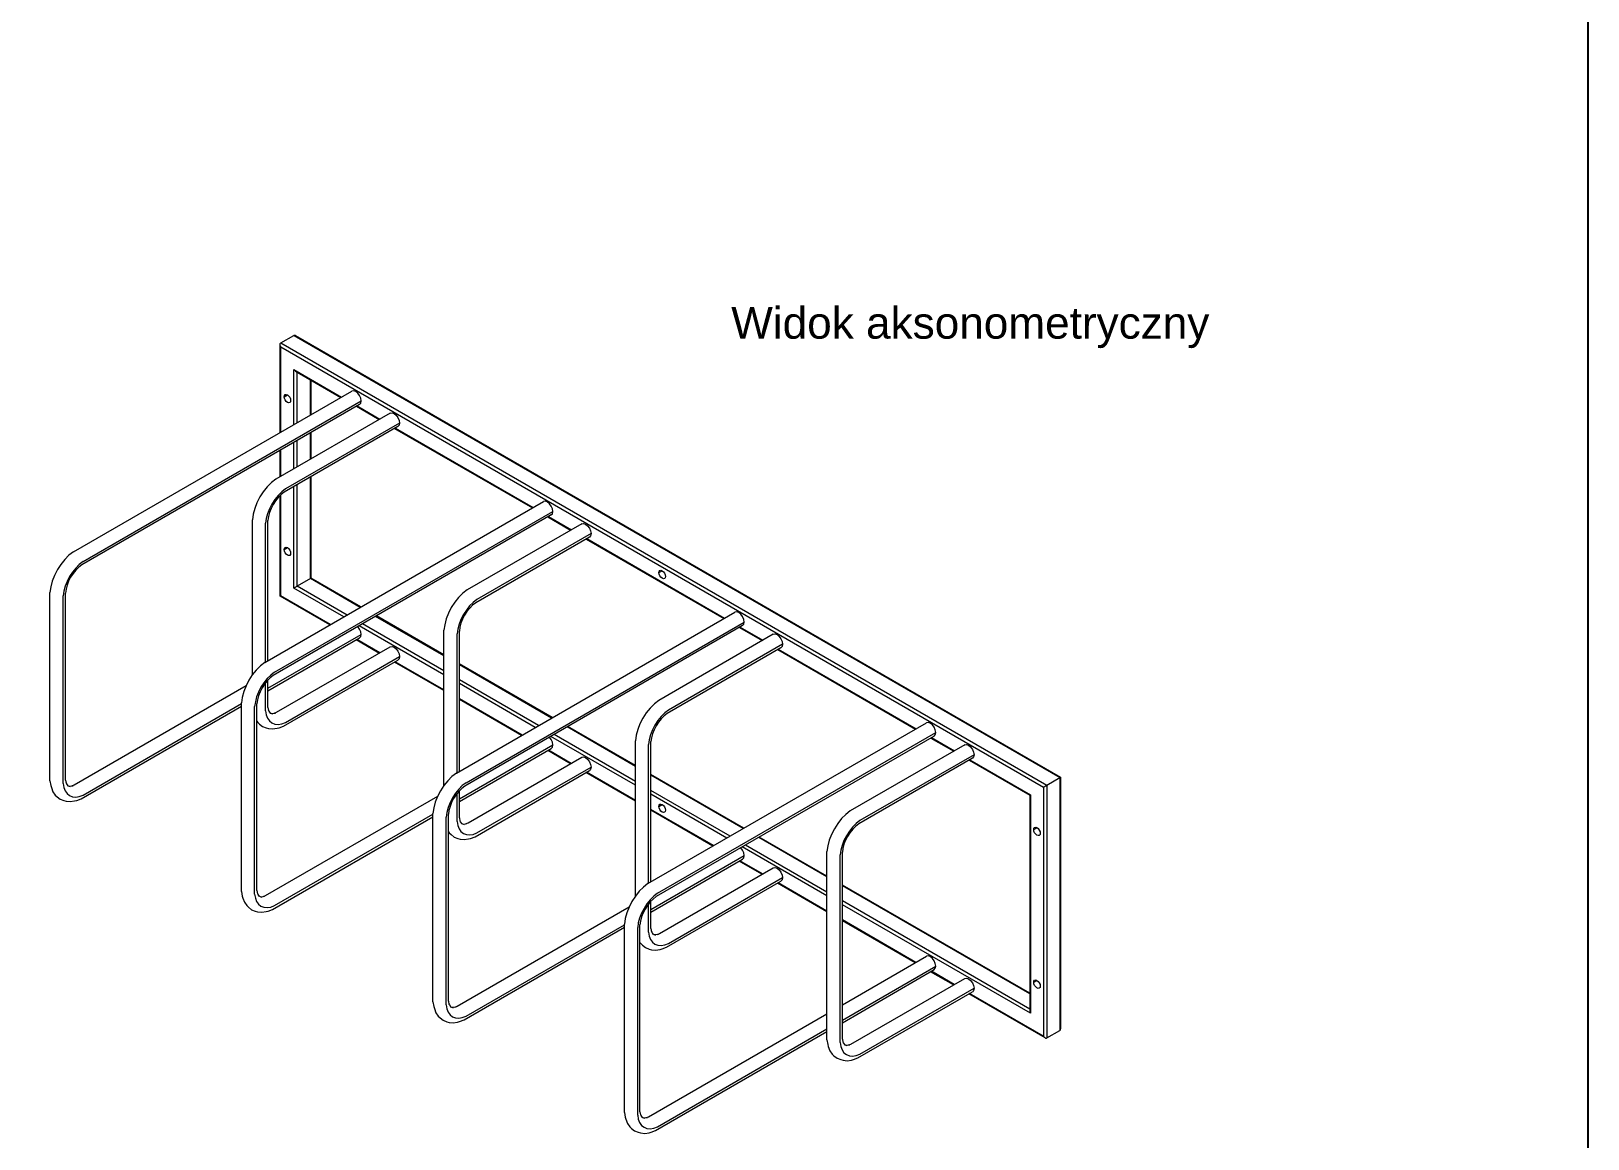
# Model space of a CAD drawing. Header units: millimetres. Extents: x 26189 to 29929, y 15634 to 21081.
# Drawn here: x 27465 to 29929, y 16524 to 18277 of the extents above; entities that cross this region are included whole.
import ezdxf

# ---------------------------------------------------------------- set-up
doc = ezdxf.new("R2010")
doc.units = ezdxf.units.MM
doc.header["$LTSCALE"] = 3
doc.layers.add('Elementy modelu - Kształty_Nr_pióra__1', color=7, linetype='Continuous', lineweight=13)
doc.styles.get("Standard").update_dxf_attribs({"font": 'arial.ttf'})

msp = doc.modelspace()

# ---------------------------------------------------------------- linework, layer by layer
msp.add_lwpolyline([(26188.6, 21081.4), (29929.5, 21081.4), (29929.5, 15633.9), (26188.6, 15633.9)], close=True)
at = {"layer": 'Elementy modelu - Kształty_Nr_pióra__1', "linetype": 'Continuous'}
for p, q in [((27860.6, 17783.3), (27881.4, 17795.3)), ((27881.4, 17795.3), (27882, 17795.5)), ((27881.4, 17795.3), (29093.8, 17095.3)), ((27882, 17795.5), (27882.6, 17795.5)), ((27882.6, 17795.5), (27883.3, 17795.4)), ((27883.3, 17795.4), (27884, 17795)), ((27884, 17795), (29094.9, 17095.9)), ((27859.5, 17780.9), (27859.6, 17781.7)), ((27859.6, 17780), (27859.5, 17780.9)), ((27859.5, 17641.6), (27859.5, 17780.9)), ((27859.6, 17781.7), (27859.8, 17782.4)), ((27859.8, 17779.1), (27859.6, 17780)), ((27859.8, 17782.4), (27860.2, 17782.9)), ((27860.2, 17778.2), (27859.8, 17779.1)), ((27860.2, 17782.9), (27860.6, 17783.3)), ((27860.6, 17777.3), (27860.2, 17778.2)), ((27860.6, 17783.3), (29073.1, 17083.3)), ((27860.6, 17777.3), (29067.9, 17080.3)), ((27860.6, 17642.2), (27860.6, 17777.3)), ((27881.4, 17741.3), (27956.8, 17697.7)), ((27881.4, 17654.2), (27881.4, 17741.3)), ((27882, 17740.4), (27881.4, 17741.3)), ((27882.6, 17739.7), (27882, 17740.4)), ((27883.3, 17739), (27882.6, 17739.7)), ((27884, 17738.5), (27883.3, 17739)), ((27884, 17738.5), (27955.7, 17697.1)), ((27886.6, 17657.2), (27886.6, 17737)), ((27907.4, 17669.2), (27907.4, 17725)), ((27908.5, 17669.8), (27908.5, 17724.4)), ((27532.2, 17452.6), (27973.1, 17707.2)), ((27865.8, 17698.2), (27871, 17701.2)), ((27865.8, 17698.2), (27866.2, 17700.2)), ((27866.2, 17695.6), (27865.8, 17698.2)), ((27866.2, 17700.2), (27867.3, 17701.5)), ((27867.3, 17693.1), (27866.2, 17695.6)), ((27867.3, 17701.5), (27869, 17701.9)), ((27869, 17690.8), (27867.3, 17693.1)), ((27869, 17701.9), (27871, 17701.2)), ((27871, 17701.2), (27873, 17699.6)), ((27873, 17699.6), (27874.7, 17697.3)), ((27874.7, 17697.3), (27875.8, 17694.7)), ((27875.8, 17694.7), (27876.2, 17692.2)), ((27876.2, 17692.2), (27875.8, 17690.1)), ((27975.9, 17707.7), (27973.1, 17707.2)), ((27979.3, 17706.6), (27975.9, 17707.7)), ((27982.6, 17703.9), (27979.3, 17706.6)), ((27985.4, 17700.1), (27982.6, 17703.9)), ((27987.3, 17695.8), (27985.4, 17700.1)), ((27987.9, 17691.6), (27987.3, 17695.8)), ((27985.4, 17686), (27545.6, 17432)), ((27547.6, 17437.3), (27987.9, 17691.6)), ((28033.8, 17672.2), (27852.7, 17567.6)), ((27871, 17689.2), (27869, 17690.8)), ((27873, 17688.5), (27871, 17689.2)), ((27874.7, 17688.8), (27873, 17688.5)), ((27875.8, 17690.1), (27874.7, 17688.8)), ((27980.2, 17683), (28016.3, 17662.1)), ((27981.3, 17683.6), (28017.4, 17662.7)), ((27985.4, 17686), (27987.3, 17688.1)), ((27987.3, 17688.1), (27987.9, 17691.6)), ((28033.8, 17672.2), (28036.6, 17672.7)), ((28036.6, 17672.7), (28039.9, 17671.6)), ((28039.9, 17671.6), (28043.2, 17668.9)), ((28043.2, 17668.9), (28046, 17665.1)), ((28046, 17651), (27866, 17547)), ((28048.5, 17656.6), (27868, 17552.3)), ((28040.8, 17648), (28258.8, 17522.1)), ((28041.9, 17648.6), (28259.9, 17522.7)), ((28046, 17665.1), (28047.9, 17660.8)), ((28047.9, 17653.1), (28046, 17651)), ((28047.9, 17660.8), (28048.5, 17656.6)), ((28048.5, 17656.6), (28047.9, 17653.1)), ((27881.4, 17584.2), (27881.4, 17625.9)), ((27886.6, 17587.2), (27886.6, 17628.9)), ((27907.4, 17599.2), (27907.4, 17640.9)), ((27908.5, 17599.8), (27908.5, 17641.6)), ((27859.5, 17571.6), (27859.5, 17613.3)), ((27860.6, 17572.2), (27860.6, 17613.9)), ((27907.4, 17410.3), (27907.4, 17570.9)), ((27908.5, 17410.9), (27908.5, 17571.6)), ((27832.9, 17547.9), (27827.4, 17539.5)), ((27839, 17555.5), (27832.9, 17547.9)), ((27845.7, 17562.2), (27839, 17555.5)), ((27852.7, 17567.6), (27845.7, 17562.2)), ((27862.1, 17547.7), (27856.4, 17542)), ((27866, 17547), (27861.1, 17543.2)), ((27868, 17552.3), (27862.1, 17547.7)), ((27881.4, 17395.3), (27881.4, 17555.9)), ((27886.6, 17398.3), (27886.6, 17558.9)), ((27819.3, 17521.4), (27816.9, 17512.3)), ((27822.9, 17530.5), (27819.3, 17521.4)), ((27827.4, 17539.5), (27822.9, 17530.5)), ((27835.4, 17277.6), (28276.2, 17532.2)), ((27842.7, 17520.8), (27839.7, 17513.1)), ((27846.6, 17528.4), (27842.7, 17520.8)), ((27845.2, 17521.1), (27842.7, 17514.8)), ((27848.4, 17527.4), (27845.2, 17521.1)), ((27851.2, 17535.6), (27846.6, 17528.4)), ((27852.2, 17533.2), (27848.4, 17527.4)), ((27856.4, 17542), (27851.2, 17535.6)), ((27856.5, 17538.6), (27852.2, 17533.2)), ((27861.1, 17543.2), (27856.5, 17538.6)), ((27859.5, 17382.7), (27859.5, 17541.7)), ((27860.6, 17383.3), (27860.6, 17542.7)), ((28279.1, 17532.7), (28276.2, 17532.2)), ((28282.4, 17531.6), (28279.1, 17532.7)), ((28285.7, 17528.9), (28282.4, 17531.6)), ((28288.5, 17525.1), (28285.7, 17528.9)), ((28290.4, 17520.8), (28288.5, 17525.1)), ((28291, 17516.6), (28290.4, 17520.8)), ((27816.9, 17512.3), (27815.7, 17503.5)), ((27815.7, 17258), (27815.7, 17503.5)), ((27837.6, 17505.3), (27836.6, 17497.9)), ((27836.6, 17278.3), (27836.6, 17497.9)), ((27839.7, 17513.1), (27837.6, 17505.3)), ((27841, 17508.4), (27840.1, 17502.3)), ((27840.1, 17280.4), (27840.1, 17502.3)), ((27842.7, 17514.8), (27841, 17508.4)), ((28288.5, 17511), (27848.7, 17257)), ((27850.7, 17262.3), (28291, 17516.6)), ((28336.9, 17497.2), (28155.8, 17392.6)), ((28283.3, 17508), (28319.4, 17487.1)), ((28284.4, 17508.6), (28320.5, 17487.7)), ((28288.5, 17511), (28290.4, 17513.1)), ((28290.4, 17513.1), (28291, 17516.6)), ((28336.9, 17497.2), (28339.7, 17497.7)), ((28339.7, 17497.7), (28343, 17496.6)), ((28343, 17496.6), (28346.3, 17493.9)), ((28349.1, 17476), (28169.1, 17372)), ((28351.7, 17481.6), (28171.1, 17377.3)), ((28343.9, 17473), (28561.9, 17347.1)), ((28345, 17473.6), (28563, 17347.7)), ((28346.3, 17493.9), (28349.1, 17490.1)), ((28349.1, 17490.1), (28351, 17485.8)), ((28351, 17478.1), (28349.1, 17476)), ((28351, 17485.8), (28351.7, 17481.6)), ((28351.7, 17481.6), (28351, 17478.1)), ((27525.3, 17447.2), (27518.6, 17440.5)), ((27532.2, 17452.6), (27525.3, 17447.2)), ((27865.8, 17456.4), (27871, 17459.4)), ((27865.8, 17456.4), (27866.2, 17458.4)), ((27866.2, 17453.9), (27865.8, 17456.4)), ((27866.2, 17458.4), (27867.3, 17459.7)), ((27867.3, 17451.3), (27866.2, 17453.9)), ((27867.3, 17459.7), (27869, 17460.1)), ((27869, 17449), (27867.3, 17451.3)), ((27869, 17460.1), (27871, 17459.4)), ((27871, 17447.4), (27869, 17449)), ((27871, 17459.4), (27873, 17457.8)), ((27873, 17446.7), (27871, 17447.4)), ((27873, 17457.8), (27874.7, 17455.5)), ((27874.7, 17447), (27873, 17446.7)), ((27874.7, 17455.5), (27875.8, 17452.9)), ((27875.8, 17448.3), (27874.7, 17447)), ((27875.8, 17452.9), (27876.2, 17450.4)), ((27876.2, 17450.4), (27875.8, 17448.3)), ((27507, 17424.5), (27502.4, 17415.5)), ((27512.4, 17432.9), (27507, 17424.5)), ((27518.6, 17440.5), (27512.4, 17432.9)), ((27536, 17427), (27530.7, 17420.6)), ((27536, 17423.6), (27531.7, 17418.2)), ((27541.6, 17432.7), (27536, 17427)), ((27540.7, 17428.2), (27536, 17423.6)), ((27545.6, 17432), (27540.7, 17428.2)), ((27547.6, 17437.3), (27541.6, 17432.7)), ((28459, 17419.8), (28464.2, 17422.8)), ((28459, 17419.8), (28459.4, 17421.8)), ((28459.4, 17421.8), (28460.6, 17423.1)), ((28460.6, 17423.1), (28462.2, 17423.5)), ((28462.2, 17423.5), (28464.2, 17422.8)), ((28464.2, 17422.8), (28466.2, 17421.2)), ((28466.2, 17421.2), (28467.9, 17418.9)), ((27496.5, 17397.3), (27495.2, 17388.5)), ((27498.9, 17406.4), (27496.5, 17397.3)), ((27502.4, 17415.5), (27498.9, 17406.4)), ((27519.2, 17398.1), (27517.2, 17390.3)), ((27522.3, 17405.8), (27519.2, 17398.1)), ((27522.3, 17399.8), (27520.6, 17393.4)), ((27526.1, 17413.4), (27522.3, 17405.8)), ((27524.8, 17406.1), (27522.3, 17399.8)), ((27527.9, 17412.4), (27524.8, 17406.1)), ((27530.7, 17420.6), (27526.1, 17413.4)), ((27531.7, 17418.2), (27527.9, 17412.4)), ((27884, 17396.8), (27883.3, 17396.4)), ((27884.7, 17397.2), (27884, 17396.8)), ((27885.4, 17397.6), (27884.7, 17397.2)), ((27886, 17398), (27885.4, 17397.6)), ((27886.6, 17398.3), (27886, 17398)), ((27907.4, 17410.3), (27886.6, 17398.3)), ((27965.5, 17352.7), (27886.6, 17398.3)), ((27907.8, 17410.5), (27907.4, 17410.3)), ((27986.2, 17364.7), (27907.4, 17410.3)), ((27908.2, 17410.7), (27907.8, 17410.5)), ((27908.4, 17410.9), (27908.2, 17410.7)), ((27908.5, 17410.9), (27908.4, 17410.9)), ((27987.3, 17365.4), (27908.5, 17410.9)), ((28459.4, 17417.3), (28459, 17419.8)), ((28460.6, 17414.7), (28459.4, 17417.3)), ((28462.2, 17412.4), (28460.6, 17414.7)), ((28464.2, 17410.8), (28462.2, 17412.4)), ((28466.2, 17410.1), (28464.2, 17410.8)), ((28467.9, 17410.4), (28466.2, 17410.1)), ((28467.9, 17418.9), (28469, 17416.3)), ((28469, 17411.7), (28467.9, 17410.4)), ((28469, 17416.3), (28469.4, 17413.8)), ((28469.4, 17413.8), (28469, 17411.7)), ((27495.2, 17090.3), (27495.2, 17388.5)), ((27517.2, 17390.3), (27516.1, 17382.9)), ((27516.1, 17085.9), (27516.1, 17382.9)), ((27520.6, 17393.4), (27519.7, 17387.3)), ((27519.7, 17091.5), (27519.7, 17387.3)), ((27938.4, 17337.1), (27859.5, 17382.7)), ((27859.6, 17382.7), (27859.5, 17382.7)), ((27859.8, 17382.8), (27859.6, 17382.7)), ((27860.2, 17383), (27859.8, 17382.8)), ((27860.6, 17383.3), (27860.2, 17383)), ((27939.5, 17337.7), (27860.6, 17383.3)), ((27882, 17395.6), (27881.4, 17395.3)), ((27960.3, 17349.7), (27881.4, 17395.3)), ((27882.6, 17396), (27882, 17395.6)), ((27883.3, 17396.4), (27882.6, 17396)), ((28136, 17372.9), (28130.5, 17364.5)), ((28142.1, 17380.5), (28136, 17372.9)), ((28148.8, 17387.2), (28142.1, 17380.5)), ((28155.8, 17392.6), (28148.8, 17387.2)), ((28165.2, 17372.7), (28159.5, 17367)), ((28169.1, 17372), (28164.2, 17368.2)), ((28171.1, 17377.3), (28165.2, 17372.7)), ((28118.8, 17288.2), (28010.7, 17350.6)), ((28118.8, 17289.5), (28011.8, 17351.2)), ((28126, 17355.5), (28122.4, 17346.4)), ((28130.5, 17364.5), (28126, 17355.5)), ((28138.5, 17102.6), (28579.4, 17357.2)), ((28149.7, 17353.4), (28145.8, 17345.8)), ((28151.5, 17352.4), (28148.3, 17346.1)), ((28154.3, 17360.6), (28149.7, 17353.4)), ((28155.3, 17358.2), (28151.5, 17352.4)), ((28159.5, 17367), (28154.3, 17360.6)), ((28159.6, 17363.6), (28155.3, 17358.2)), ((28164.2, 17368.2), (28159.6, 17363.6)), ((28582.2, 17357.7), (28579.4, 17357.2)), ((28585.5, 17356.6), (28582.2, 17357.7)), ((28588.8, 17353.9), (28585.5, 17356.6)), ((28591.6, 17350.1), (28588.8, 17353.9)), ((28593.5, 17345.8), (28591.6, 17350.1)), ((27982.6, 17334.3), (27982.5, 17334.3)), ((27985.4, 17330.5), (27982.6, 17334.3)), ((28118.8, 17258.2), (27984.8, 17335.6)), ((27987.3, 17326.2), (27985.4, 17330.5)), ((27987.9, 17322), (27987.3, 17326.2)), ((28118.8, 17264.2), (27990, 17338.6)), ((28120, 17337.3), (28118.8, 17328.5)), ((28118.8, 17083), (28118.8, 17328.5)), ((28122.4, 17346.4), (28120, 17337.3)), ((28140.7, 17330.3), (28139.7, 17322.9)), ((28139.7, 17103.3), (28139.7, 17322.9)), ((28142.8, 17338.1), (28140.7, 17330.3)), ((28145.8, 17345.8), (28142.8, 17338.1)), ((28144.1, 17333.4), (28143.3, 17327.3)), ((28143.3, 17105.4), (28143.3, 17327.3)), ((28145.8, 17339.8), (28144.1, 17333.4)), ((28148.3, 17346.1), (28145.8, 17339.8)), ((28591.6, 17336), (28151.8, 17082)), ((28153.8, 17087.3), (28594.1, 17341.6)), ((28586.4, 17333), (28622.6, 17312.1)), ((28587.5, 17333.6), (28623.6, 17312.7)), ((28591.6, 17336), (28593.5, 17338.1)), ((28594.1, 17341.6), (28593.5, 17345.8)), ((28593.5, 17338.1), (28594.1, 17341.6)), ((28640, 17322.2), (28642.8, 17322.7)), ((28642.8, 17322.7), (28646.1, 17321.6)), ((27840.1, 17236.7), (27987.9, 17322)), ((27840.1, 17232.5), (27985.4, 17316.4)), ((27853.7, 17198.7), (28033.8, 17302.6)), ((28016, 17292.3), (27979.9, 17313.2)), ((28017.1, 17292.9), (27980.9, 17313.8)), ((27985.4, 17316.4), (27987.3, 17318.5)), ((27987.3, 17318.5), (27987.9, 17322)), ((28033.8, 17302.6), (28036.6, 17303.1)), ((28036.6, 17303.1), (28039.9, 17302)), ((28039.9, 17302), (28043.2, 17299.3)), ((28043.2, 17299.3), (28046, 17295.5)), ((28640, 17322.2), (28458.9, 17217.6)), ((28652.2, 17301), (28472.2, 17197)), ((28654.8, 17306.6), (28474.2, 17202.3)), ((28646.1, 17321.6), (28649.4, 17318.9)), ((28647.1, 17298), (28865, 17172.1)), ((28648.1, 17298.6), (28866.1, 17172.7)), ((28649.4, 17318.9), (28652.2, 17315.1)), ((28652.2, 17315.1), (28654.1, 17310.8)), ((28654.1, 17303.1), (28652.2, 17301)), ((28654.1, 17310.8), (28654.8, 17306.6)), ((28654.8, 17306.6), (28654.1, 17303.1)), ((27835.4, 17277.6), (27828.4, 17272.2)), ((27864.9, 17176.8), (28046, 17281.4)), ((27868, 17182.7), (28048.5, 17287)), ((28118.8, 17233), (28040.5, 17278.2)), ((28118.8, 17234.2), (28041.6, 17278.8)), ((28046, 17295.5), (28047.9, 17291.2)), ((28047.9, 17283.5), (28046, 17281.4)), ((28047.9, 17291.2), (28048.5, 17287)), ((28048.5, 17287), (28047.9, 17283.5)), ((28290.4, 17190.4), (28143.3, 17275.3)), ((28289.3, 17189.7), (28143.3, 17274.1)), ((27810.1, 17249.5), (27805.5, 17240.5)), ((27815.5, 17257.9), (27810.1, 17249.5)), ((27821.7, 17265.5), (27815.5, 17257.9)), ((27828.4, 17272.2), (27821.7, 17265.5)), ((27839.1, 17252), (27833.9, 17245.6)), ((27844.7, 17257.7), (27839.1, 17252)), ((27843.8, 17253.2), (27839.1, 17248.6)), ((27840.1, 17206.5), (27840.1, 17249.6)), ((27848.7, 17257), (27843.8, 17253.2)), ((27850.7, 17262.3), (27844.7, 17257.7)), ((28268.6, 17177.7), (28143.3, 17250.1)), ((27533.3, 17083.7), (27805.7, 17240.9)), ((27802, 17231.4), (27799.6, 17222.3)), ((27805.5, 17240.5), (27802, 17231.4)), ((27825.4, 17230.8), (27822.3, 17223.1)), ((27825.4, 17224.8), (27823.7, 17218.4)), ((27829.2, 17238.4), (27825.4, 17230.8)), ((27827.9, 17231.1), (27825.4, 17224.8)), ((27831, 17237.4), (27827.9, 17231.1)), ((27833.9, 17245.6), (27829.2, 17238.4)), ((27834.8, 17243.2), (27831, 17237.4)), ((27839.1, 17248.6), (27834.8, 17243.2)), ((27836.6, 17200.9), (27836.6, 17245.4)), ((28263.4, 17174.7), (28143.3, 17244.1)), ((27544.5, 17061.8), (27798.3, 17208.4)), ((27547.6, 17067.7), (27798.3, 17212.5)), ((27799.6, 17222.3), (27798.3, 17213.5)), ((27798.3, 16915.3), (27798.3, 17213.5)), ((27820.3, 17215.3), (27819.2, 17207.9)), ((27819.2, 16910.9), (27819.2, 17207.9)), ((27822.3, 17223.1), (27820.3, 17215.3)), ((27823.7, 17218.4), (27822.8, 17212.3)), ((27822.8, 16916.5), (27822.8, 17212.3)), ((27836.6, 17200.9), (27837.6, 17194.6)), ((27840.1, 17206.5), (27841, 17201.4)), ((27840.8, 17202.5), (27841.6, 17200.5)), ((27841.6, 17200.5), (27843.9, 17197.2)), ((28242.6, 17162.7), (28143.3, 17220.1)), ((28241.5, 17162.1), (28143.3, 17218.9)), ((28445.2, 17205.5), (28439.1, 17197.9)), ((28451.9, 17212.2), (28445.2, 17205.5)), ((28458.9, 17217.6), (28451.9, 17212.2)), ((28474.2, 17202.3), (28468.3, 17197.7)), ((27822.8, 17184.6), (27824.1, 17182.8)), ((27824.1, 17182.8), (27826.9, 17180.1)), ((27826.9, 17180.1), (27831.7, 17176.3)), ((27831.7, 17176.3), (27837.5, 17174)), ((27837.6, 17194.6), (27839.7, 17189.3)), ((27839.7, 17189.3), (27842.7, 17185)), ((27842.7, 17185), (27846.6, 17181.9)), ((27843.2, 17198.2), (27844, 17197.5)), ((27844, 17197.5), (27847.5, 17196.2)), ((27845.1, 17197.2), (27847.8, 17196.9)), ((27846.6, 17181.9), (27851.2, 17180.1)), ((27847.8, 17196.9), (27852.2, 17197.6)), ((27850, 17197.2), (27853.7, 17198.7)), ((27851.2, 17180.1), (27856.4, 17179.6)), ((27856.4, 17179.6), (27862.1, 17180.5)), ((27857.9, 17174.2), (27864.9, 17176.8)), ((27862.1, 17180.5), (27868, 17182.7)), ((28421.9, 17113.2), (28313.8, 17175.6)), ((28421.9, 17114.5), (28314.9, 17176.2)), ((28429.1, 17180.5), (28425.5, 17171.4)), ((28433.6, 17189.5), (28429.1, 17180.5)), ((28439.1, 17197.9), (28433.6, 17189.5)), ((28441.6, 16927.6), (28882.5, 17182.2)), ((28452.8, 17178.4), (28448.9, 17170.8)), ((28454.6, 17177.4), (28451.4, 17171.1)), ((28457.4, 17185.6), (28452.8, 17178.4)), ((28458.4, 17183.2), (28454.6, 17177.4)), ((28462.6, 17192), (28457.4, 17185.6)), ((28462.7, 17188.6), (28458.4, 17183.2)), ((28468.3, 17197.7), (28462.6, 17192)), ((28467.3, 17193.2), (28462.7, 17188.6)), ((28472.2, 17197), (28467.3, 17193.2)), ((28885.3, 17182.7), (28882.5, 17182.2)), ((28888.6, 17181.6), (28885.3, 17182.7)), ((28891.9, 17178.9), (28888.6, 17181.6)), ((28894.7, 17175.1), (28891.9, 17178.9)), ((28896.6, 17170.8), (28894.7, 17175.1)), ((27837.5, 17174), (27841.2, 17172.9)), ((27841.2, 17172.9), (27847.7, 17172.3)), ((27847.7, 17172.3), (27854.6, 17173.4)), ((27854.6, 17173.4), (27857.9, 17174.2)), ((28288.5, 17155.5), (28285.7, 17159.3)), ((28285.7, 17159.3), (28285.7, 17159.3)), ((28421.9, 17083.2), (28287.9, 17160.6)), ((28290.4, 17151.2), (28288.5, 17155.5)), ((28291, 17147), (28290.4, 17151.2)), ((28421.9, 17089.2), (28293.1, 17163.6)), ((28423.1, 17162.3), (28421.9, 17153.5)), ((28421.9, 16908), (28421.9, 17153.5)), ((28425.5, 17171.4), (28423.1, 17162.3)), ((28443.8, 17155.3), (28442.8, 17147.9)), ((28445.9, 17163.1), (28443.8, 17155.3)), ((28448.9, 17170.8), (28445.9, 17163.1)), ((28447.2, 17158.4), (28446.4, 17152.3)), ((28446.4, 16930.4), (28446.4, 17152.3)), ((28448.9, 17164.8), (28447.2, 17158.4)), ((28451.4, 17171.1), (28448.9, 17164.8)), ((28894.7, 17161), (28454.9, 16907)), ((28456.9, 16912.3), (28897.2, 17166.6)), ((28889.5, 17158), (28925.7, 17137.1)), ((28890.6, 17158.6), (28926.7, 17137.7)), ((28894.7, 17161), (28896.6, 17163.1)), ((28897.2, 17166.6), (28896.6, 17170.8)), ((28896.6, 17163.1), (28897.2, 17166.6)), ((28143.3, 17061.7), (28291, 17147)), ((28143.3, 17057.5), (28288.5, 17141.4)), ((28156.9, 17023.7), (28336.9, 17127.6)), ((28319.1, 17117.3), (28283, 17138.2)), ((28320.2, 17117.9), (28284.1, 17138.8)), ((28288.5, 17141.4), (28290.4, 17143.5)), ((28290.4, 17143.5), (28291, 17147)), ((28336.9, 17127.6), (28339.7, 17128.1)), ((28339.7, 17128.1), (28343, 17127)), ((28343, 17127), (28346.3, 17124.3)), ((28442.8, 16928.3), (28442.8, 17147.9)), ((28943.1, 17147.2), (28762, 17042.6)), ((28955.3, 17126), (28775.3, 17022)), ((28957.9, 17131.6), (28777.3, 17027.3)), ((28943.1, 17147.2), (28945.9, 17147.7)), ((28945.9, 17147.7), (28949.2, 17146.6)), ((28949.2, 17146.6), (28952.5, 17143.9)), ((28952.5, 17143.9), (28955.3, 17140.1)), ((28955.3, 17140.1), (28957.2, 17135.8)), ((28957.2, 17128.1), (28955.3, 17126)), ((28957.2, 17135.8), (28957.9, 17131.6)), ((28957.9, 17131.6), (28957.2, 17128.1)), ((28138.5, 17102.6), (28131.5, 17097.2)), ((28168, 17001.8), (28349.1, 17106.4)), ((28171.1, 17007.7), (28351.7, 17112)), ((28421.9, 17058), (28343.6, 17103.2)), ((28421.9, 17059.2), (28344.7, 17103.8)), ((28346.3, 17124.3), (28349.1, 17120.5)), ((28349.1, 17120.5), (28351, 17116.2)), ((28351, 17108.5), (28349.1, 17106.4)), ((28351, 17116.2), (28351.7, 17112)), ((28351.7, 17112), (28351, 17108.5)), ((28950.2, 17123), (29046, 17067.7)), ((28951.2, 17123.6), (29047.1, 17068.3)), ((27495.2, 17090.3), (27496.5, 17082.9)), ((27496.5, 17082.9), (27497.4, 17079.7)), ((27497.4, 17079.7), (27500, 17073.1)), ((27516.1, 17085.9), (27517.2, 17079.6)), ((27517.2, 17079.6), (27519.2, 17074.3)), ((27519.7, 17091.5), (27520.6, 17086.4)), ((27520.4, 17087.5), (27521.2, 17085.5)), ((27521.2, 17085.5), (27523.5, 17082.2)), ((27522.8, 17083.2), (27523.6, 17082.5)), ((27523.6, 17082.5), (27527.1, 17081.2)), ((27524.6, 17082.2), (27527.4, 17081.9)), ((27527.4, 17081.9), (27531.7, 17082.6)), ((27529.6, 17082.2), (27533.3, 17083.7)), ((28118.7, 17082.9), (28113.2, 17074.5)), ((28124.8, 17090.5), (28118.7, 17082.9)), ((28131.5, 17097.2), (28124.8, 17090.5)), ((28142.2, 17077), (28137, 17070.6)), ((28147.8, 17082.7), (28142.2, 17077)), ((28146.9, 17078.2), (28142.2, 17073.6)), ((28151.8, 17082), (28146.9, 17078.2)), ((28153.8, 17087.3), (28147.8, 17082.7)), ((28593.5, 17015.4), (28446.4, 17100.3)), ((28592.5, 17014.7), (28446.4, 17099.1)), ((29067.9, 17080.3), (29068.4, 17080.6)), ((29067.9, 17080.3), (29067.9, 16686.3)), ((29068.4, 17080.6), (29069, 17081)), ((29069, 17081), (29069.7, 17081.4)), ((29069.7, 17081.4), (29070.5, 17081.8)), ((29070.5, 17081.8), (29071.2, 17082.2)), ((29071.2, 17082.2), (29071.9, 17082.6)), ((29071.9, 17082.6), (29072.5, 17083)), ((29072.5, 17083), (29073.1, 17083.3)), ((29073.1, 17083.3), (29093.8, 17095.3)), ((29073.1, 17083.3), (29073.1, 16683.3)), ((29093.8, 17095.3), (29094.3, 17095.5)), ((29093.8, 17095.3), (29093.8, 16695.3)), ((29094.3, 17095.5), (29094.6, 17095.7)), ((29094.6, 17095.7), (29094.8, 17095.9)), ((29094.8, 17095.9), (29094.9, 17095.9)), ((29094.9, 17095.9), (29094.9, 16697.7)), ((27500, 17073.1), (27503.7, 17067.8)), ((27503.7, 17067.8), (27506.5, 17065.1)), ((27506.5, 17065.1), (27511.3, 17061.3)), ((27511.3, 17061.3), (27517.1, 17059)), ((27517.1, 17059), (27520.8, 17057.9)), ((27519.2, 17074.3), (27522.3, 17070)), ((27520.8, 17057.9), (27527.2, 17057.3)), ((27522.3, 17070), (27526.1, 17066.9)), ((27526.1, 17066.9), (27530.7, 17065.1)), ((27527.2, 17057.3), (27534.2, 17058.4)), ((27530.7, 17065.1), (27536, 17064.6)), ((27534.2, 17058.4), (27537.5, 17059.2)), ((27536, 17064.6), (27541.6, 17065.5)), ((27537.5, 17059.2), (27544.5, 17061.8)), ((27541.6, 17065.5), (27547.6, 17067.7)), ((27836.4, 16908.7), (28108.9, 17065.9)), ((28105.1, 17056.4), (28102.7, 17047.3)), ((28108.6, 17065.5), (28105.1, 17056.4)), ((28113.2, 17074.5), (28108.6, 17065.5)), ((28128.5, 17055.8), (28125.5, 17048.1)), ((28132.3, 17063.4), (28128.5, 17055.8)), ((28131, 17056.1), (28128.5, 17049.8)), ((28134.2, 17062.4), (28131, 17056.1)), ((28137, 17070.6), (28132.3, 17063.4)), ((28138, 17068.2), (28134.2, 17062.4)), ((28142.2, 17073.6), (28138, 17068.2)), ((28139.7, 17025.9), (28139.7, 17070.4)), ((28143.3, 17031.5), (28143.3, 17074.6)), ((28571.7, 17002.7), (28446.4, 17075.1)), ((28566.5, 16999.7), (28446.4, 17069.1)), ((28459, 17049.8), (28464.2, 17052.8)), ((28459, 17049.8), (28459.4, 17051.8)), ((28459.4, 17051.8), (28460.6, 17053.1)), ((28460.6, 17053.1), (28462.2, 17053.5)), ((28462.2, 17053.5), (28464.2, 17052.8)), ((28464.2, 17052.8), (28466.2, 17051.2)), ((29046, 17067.7), (29046, 16725.9)), ((29046, 17067.7), (29046.1, 17067.7)), ((29046.1, 17067.7), (29046.3, 17067.8)), ((29046.3, 17067.8), (29046.6, 17068)), ((29046.6, 17068), (29047.1, 17068.3)), ((29047.1, 17068.3), (29047.1, 16722.3)), ((27847.6, 16886.8), (28101.4, 17033.4)), ((27850.7, 16892.7), (28101.4, 17037.5)), ((28102.7, 17047.3), (28101.4, 17038.5)), ((28101.4, 16740.3), (28101.4, 17038.5)), ((28123.4, 17040.3), (28122.3, 17032.9)), ((28122.3, 16735.9), (28122.3, 17032.9)), ((28125.5, 17048.1), (28123.4, 17040.3)), ((28126.8, 17043.4), (28125.9, 17037.3)), ((28125.9, 16741.5), (28125.9, 17037.3)), ((28128.5, 17049.8), (28126.8, 17043.4)), ((28143.3, 17031.5), (28144.1, 17026.4)), ((28143.9, 17027.5), (28144.7, 17025.5)), ((28545.7, 16987.7), (28446.4, 17045.1)), ((28544.6, 16987.1), (28446.4, 17043.9)), ((28459.4, 17047.3), (28459, 17049.8)), ((28460.6, 17044.7), (28459.4, 17047.3)), ((28462.2, 17042.4), (28460.6, 17044.7)), ((28464.2, 17040.8), (28462.2, 17042.4)), ((28466.2, 17040.1), (28464.2, 17040.8)), ((28466.2, 17051.2), (28467.9, 17048.9)), ((28467.9, 17040.4), (28466.2, 17040.1)), ((28467.9, 17048.9), (28469, 17046.3)), ((28469, 17041.7), (28467.9, 17040.4)), ((28469, 17046.3), (28469.4, 17043.8)), ((28469.4, 17043.8), (28469, 17041.7)), ((28748.3, 17030.5), (28742.2, 17022.9)), ((28755, 17037.2), (28748.3, 17030.5)), ((28762, 17042.6), (28755, 17037.2)), ((28777.3, 17027.3), (28771.4, 17022.7)), ((28125.9, 17009.6), (28127.2, 17007.8)), ((28127.2, 17007.8), (28130, 17005.1)), ((28130, 17005.1), (28134.9, 17001.3)), ((28139.7, 17025.9), (28140.7, 17019.6)), ((28140.7, 17019.6), (28142.8, 17014.3)), ((28142.8, 17014.3), (28145.8, 17010)), ((28144.7, 17025.5), (28147, 17022.2)), ((28145.8, 17010), (28149.7, 17006.9)), ((28146.3, 17023.2), (28147.2, 17022.5)), ((28147.2, 17022.5), (28150.6, 17021.2)), ((28148.2, 17022.2), (28150.9, 17021.9)), ((28149.7, 17006.9), (28154.3, 17005.1)), ((28150.9, 17021.9), (28155.3, 17022.6)), ((28153.1, 17022.2), (28156.9, 17023.7)), ((28154.3, 17005.1), (28159.5, 17004.6)), ((28159.5, 17004.6), (28165.2, 17005.5)), ((28165.2, 17005.5), (28171.1, 17007.7)), ((28732.2, 17005.5), (28728.6, 16996.4)), ((28736.8, 17014.5), (28732.2, 17005.5)), ((28742.2, 17022.9), (28736.8, 17014.5)), ((28755.9, 17003.4), (28752, 16995.8)), ((28757.7, 17002.4), (28754.5, 16996.1)), ((28760.5, 17010.6), (28755.9, 17003.4)), ((28761.5, 17008.2), (28757.7, 17002.4)), ((28765.7, 17017), (28760.5, 17010.6)), ((28765.8, 17013.6), (28761.5, 17008.2)), ((28771.4, 17022.7), (28765.7, 17017)), ((28770.4, 17018.2), (28765.8, 17013.6)), ((28775.3, 17022), (28770.4, 17018.2)), ((29052.3, 17013.2), (29057.5, 17016.2)), ((29052.3, 17013.2), (29052.7, 17015.2)), ((29052.7, 17010.6), (29052.3, 17013.2)), ((29052.7, 17015.2), (29053.8, 17016.5)), ((29053.8, 17008.1), (29052.7, 17010.6)), ((29053.8, 17016.5), (29055.5, 17016.9)), ((29055.5, 17005.8), (29053.8, 17008.1)), ((29055.5, 17016.9), (29057.5, 17016.2)), ((29057.5, 17004.2), (29055.5, 17005.8)), ((29057.5, 17016.2), (29059.5, 17014.6)), ((29059.5, 17003.5), (29057.5, 17004.2)), ((29059.5, 17014.6), (29061.1, 17012.3)), ((29061.1, 17003.8), (29059.5, 17003.5)), ((29061.1, 17012.3), (29062.3, 17009.7)), ((29062.3, 17005.1), (29061.1, 17003.8)), ((29062.3, 17009.7), (29062.7, 17007.2)), ((29062.7, 17007.2), (29062.3, 17005.1)), ((28134.9, 17001.3), (28140.6, 16999)), ((28140.6, 16999), (28144.3, 16997.9)), ((28144.3, 16997.9), (28150.8, 16997.3)), ((28150.8, 16997.3), (28157.7, 16998.4)), ((28157.7, 16998.4), (28161, 16999.2)), ((28161, 16999.2), (28168, 17001.8)), ((28591.6, 16980.5), (28588.8, 16984.3)), ((28588.8, 16984.3), (28588.8, 16984.3)), ((28725, 16908.2), (28591, 16985.6)), ((28593.5, 16976.2), (28591.6, 16980.5)), ((28725, 16914.2), (28596.2, 16988.6)), ((28725, 16938.2), (28617, 17000.6)), ((28725, 16939.5), (28618, 17001.2)), ((28726.2, 16987.3), (28725, 16978.5)), ((28725, 16680.3), (28725, 16978.5)), ((28728.6, 16996.4), (28726.2, 16987.3)), ((28746.9, 16980.3), (28745.9, 16972.9)), ((28749, 16988.1), (28746.9, 16980.3)), ((28752, 16995.8), (28749, 16988.1)), ((28750.3, 16983.4), (28749.5, 16977.3)), ((28752, 16989.8), (28750.3, 16983.4)), ((28754.5, 16996.1), (28752, 16989.8)), ((28446.4, 16886.7), (28594.1, 16972)), ((28446.4, 16882.5), (28591.6, 16966.4)), ((28622.2, 16942.3), (28586.1, 16963.2)), ((28623.3, 16942.9), (28587.2, 16963.8)), ((28591.6, 16966.4), (28593.5, 16968.5)), ((28594.1, 16972), (28593.5, 16976.2)), ((28593.5, 16968.5), (28594.1, 16972)), ((28640, 16952.6), (28642.8, 16953.1)), ((28642.8, 16953.1), (28646.1, 16952)), ((28745.9, 16675.9), (28745.9, 16972.9)), ((28749.5, 16681.5), (28749.5, 16977.3)), ((28460, 16848.7), (28640, 16952.6)), ((28471.1, 16826.8), (28652.2, 16931.4)), ((28474.2, 16832.7), (28654.8, 16937)), ((28646.1, 16952), (28649.4, 16949.3)), ((28725, 16884.2), (28647.8, 16928.8)), ((28649.4, 16949.3), (28652.2, 16945.5)), ((28652.2, 16945.5), (28654.1, 16941.2)), ((28654.1, 16933.5), (28652.2, 16931.4)), ((28654.1, 16941.2), (28654.8, 16937)), ((28654.8, 16937), (28654.1, 16933.5)), ((27798.3, 16915.3), (27799.6, 16907.9)), ((27799.6, 16907.9), (27800.6, 16904.7)), ((27800.6, 16904.7), (27803.1, 16898.1)), ((27819.2, 16910.9), (27820.3, 16904.6)), ((27820.3, 16904.6), (27822.3, 16899.3)), ((27822.8, 16916.5), (27823.7, 16911.4)), ((27823.5, 16912.5), (27824.3, 16910.5)), ((27824.3, 16910.5), (27826.6, 16907.2)), ((27825.9, 16908.2), (27826.7, 16907.5)), ((27826.7, 16907.5), (27830.2, 16906.2)), ((27827.7, 16907.2), (27830.5, 16906.9)), ((27830.5, 16906.9), (27834.8, 16907.6)), ((27832.7, 16907.2), (27836.4, 16908.7)), ((28421.8, 16907.9), (28416.3, 16899.5)), ((28427.9, 16915.5), (28421.8, 16907.9)), ((28434.6, 16922.2), (28427.9, 16915.5)), ((28441.6, 16927.6), (28434.6, 16922.2)), ((28451, 16907.7), (28445.3, 16902)), ((28454.9, 16907), (28450, 16903.2)), ((28456.9, 16912.3), (28451, 16907.7)), ((28725, 16883), (28646.7, 16928.2)), ((29046, 16754.1), (28749.5, 16925.3)), ((29046, 16752.9), (28749.5, 16924.1)), ((27803.1, 16898.1), (27806.8, 16892.8)), ((27806.8, 16892.8), (27809.6, 16890.1)), ((27809.6, 16890.1), (27814.4, 16886.3)), ((27814.4, 16886.3), (27820.2, 16884)), ((27820.2, 16884), (27823.9, 16882.9)), ((27822.3, 16899.3), (27825.4, 16895)), ((27823.9, 16882.9), (27830.3, 16882.3)), ((27825.4, 16895), (27829.2, 16891.9)), ((27829.2, 16891.9), (27833.9, 16890.1)), ((27830.3, 16882.3), (27837.3, 16883.4)), ((27833.9, 16890.1), (27839.1, 16889.6)), ((27837.3, 16883.4), (27840.6, 16884.2)), ((27839.1, 16889.6), (27844.7, 16890.5)), ((27840.6, 16884.2), (27847.6, 16886.8)), ((27844.7, 16890.5), (27850.7, 16892.7)), ((28139.5, 16733.7), (28412, 16890.9)), ((28408.2, 16881.4), (28405.8, 16872.3)), ((28411.8, 16890.5), (28408.2, 16881.4)), ((28416.3, 16899.5), (28411.8, 16890.5)), ((28431.6, 16880.8), (28428.6, 16873.1)), ((28435.5, 16888.4), (28431.6, 16880.8)), ((28434.1, 16881.1), (28431.6, 16874.8)), ((28437.3, 16887.4), (28434.1, 16881.1)), ((28440.1, 16895.6), (28435.5, 16888.4)), ((28441.1, 16893.2), (28437.3, 16887.4)), ((28445.3, 16902), (28440.1, 16895.6)), ((28445.4, 16898.6), (28441.1, 16893.2)), ((28442.8, 16850.9), (28442.8, 16895.4)), ((28450, 16903.2), (28445.4, 16898.6)), ((28446.4, 16856.5), (28446.4, 16899.6)), ((29046, 16728.9), (28749.5, 16900.1)), ((29047.1, 16722.3), (28749.5, 16894.1)), ((28150.7, 16711.8), (28404.5, 16858.4)), ((28153.8, 16717.7), (28404.5, 16862.5)), ((28405.8, 16872.3), (28404.5, 16863.5)), ((28404.5, 16565.3), (28404.5, 16863.5)), ((28426.5, 16865.3), (28425.5, 16857.9)), ((28425.5, 16560.9), (28425.5, 16857.9)), ((28428.6, 16873.1), (28426.5, 16865.3)), ((28429.9, 16868.4), (28429, 16862.3)), ((28429, 16566.5), (28429, 16862.3)), ((28431.6, 16874.8), (28429.9, 16868.4)), ((28446.4, 16856.5), (28447.2, 16851.4)), ((28865.8, 16802.9), (28749.5, 16870.1)), ((28864.7, 16802.3), (28749.5, 16868.9)), ((28429, 16834.6), (28430.3, 16832.8)), ((28430.3, 16832.8), (28433.1, 16830.1)), ((28433.1, 16830.1), (28438, 16826.3)), ((28442.8, 16850.9), (28443.8, 16844.6)), ((28443.8, 16844.6), (28445.9, 16839.3)), ((28445.9, 16839.3), (28448.9, 16835)), ((28447, 16852.5), (28447.8, 16850.5)), ((28447.8, 16850.5), (28450.1, 16847.2)), ((28448.9, 16835), (28452.8, 16831.9)), ((28449.4, 16848.2), (28450.3, 16847.5)), ((28450.3, 16847.5), (28453.7, 16846.2)), ((28451.3, 16847.2), (28454, 16846.9)), ((28452.8, 16831.9), (28457.4, 16830.1)), ((28454, 16846.9), (28458.4, 16847.6)), ((28456.2, 16847.2), (28460, 16848.7)), ((28457.4, 16830.1), (28462.6, 16829.6)), ((28462.6, 16829.6), (28468.3, 16830.5)), ((28468.3, 16830.5), (28474.2, 16832.7)), ((28438, 16826.3), (28443.7, 16824)), ((28443.7, 16824), (28447.4, 16822.9)), ((28447.4, 16822.9), (28453.9, 16822.3)), ((28453.9, 16822.3), (28460.9, 16823.4)), ((28460.9, 16823.4), (28464.1, 16824.2)), ((28464.1, 16824.2), (28471.1, 16826.8)), ((28749.5, 16735.8), (28882.5, 16812.6)), ((28885.3, 16813.1), (28882.5, 16812.6)), ((28888.6, 16812), (28885.3, 16813.1)), ((28891.9, 16809.3), (28888.6, 16812)), ((28894.7, 16805.5), (28891.9, 16809.3)), ((28896.6, 16801.2), (28894.7, 16805.5)), ((28749.5, 16711.7), (28897.2, 16797)), ((28749.5, 16707.5), (28894.7, 16791.4)), ((28925.3, 16767.3), (28889.2, 16788.2)), ((28926.4, 16767.9), (28890.3, 16788.8)), ((28894.7, 16791.4), (28896.6, 16793.5)), ((28897.2, 16797), (28896.6, 16801.2)), ((28896.6, 16793.5), (28897.2, 16797)), ((28763.1, 16673.7), (28943.1, 16777.6)), ((28774.2, 16651.8), (28955.3, 16756.4)), ((28777.3, 16657.7), (28957.9, 16762)), ((28943.1, 16777.6), (28945.9, 16778.1)), ((28945.9, 16778.1), (28949.2, 16777)), ((28949.2, 16777), (28952.5, 16774.3)), ((28952.5, 16774.3), (28955.3, 16770.5)), ((28955.3, 16770.5), (28957.2, 16766.2)), ((28957.2, 16758.5), (28955.3, 16756.4)), ((28957.2, 16766.2), (28957.9, 16762)), ((28957.9, 16762), (28957.2, 16758.5)), ((29052.3, 16771.4), (29057.5, 16774.4)), ((29052.3, 16771.4), (29052.7, 16773.4)), ((29052.7, 16768.9), (29052.3, 16771.4)), ((29052.7, 16773.4), (29053.8, 16774.7)), ((29053.8, 16766.3), (29052.7, 16768.9)), ((29053.8, 16774.7), (29055.5, 16775.1)), ((29055.5, 16764), (29053.8, 16766.3)), ((29055.5, 16775.1), (29057.5, 16774.4)), ((29057.5, 16762.4), (29055.5, 16764)), ((29057.5, 16774.4), (29059.5, 16772.8)), ((29059.5, 16761.7), (29057.5, 16762.4)), ((29059.5, 16772.8), (29061.1, 16770.5)), ((29061.1, 16762), (29059.5, 16761.7)), ((29061.1, 16770.5), (29062.3, 16767.9)), ((29062.3, 16763.3), (29061.1, 16762)), ((29062.3, 16767.9), (29062.7, 16765.4)), ((29062.7, 16765.4), (29062.3, 16763.3)), ((28101.4, 16740.3), (28102.7, 16732.9)), ((28102.7, 16732.9), (28103.7, 16729.7)), ((28122.3, 16735.9), (28123.4, 16729.6)), ((28125.9, 16741.5), (28126.8, 16736.4)), ((28126.6, 16737.5), (28127.4, 16735.5)), ((28127.4, 16735.5), (28129.7, 16732.2)), ((28129, 16733.2), (28129.8, 16732.5)), ((28129.8, 16732.5), (28133.3, 16731.2)), ((28130.8, 16732.2), (28133.6, 16731.9)), ((28133.6, 16731.9), (28138, 16732.6)), ((28135.8, 16732.2), (28139.5, 16733.7)), ((29070.5, 16683.5), (28949.8, 16753.2)), ((29067.9, 16686.3), (28950.9, 16753.8)), ((28103.7, 16729.7), (28106.2, 16723.1)), ((28106.2, 16723.1), (28109.9, 16717.8)), ((28109.9, 16717.8), (28112.7, 16715.1)), ((28112.7, 16715.1), (28117.5, 16711.3)), ((28117.5, 16711.3), (28123.3, 16709)), ((28123.3, 16709), (28127, 16707.9)), ((28123.4, 16729.6), (28125.5, 16724.3)), ((28125.5, 16724.3), (28128.5, 16720)), ((28127, 16707.9), (28133.4, 16707.3)), ((28128.5, 16720), (28132.3, 16716.9)), ((28132.3, 16716.9), (28137, 16715.1)), ((28133.4, 16707.3), (28140.4, 16708.4)), ((28137, 16715.1), (28142.2, 16714.6)), ((28140.4, 16708.4), (28143.7, 16709.2)), ((28142.2, 16714.6), (28147.8, 16715.5)), ((28143.7, 16709.2), (28150.7, 16711.8)), ((28147.8, 16715.5), (28153.8, 16717.7)), ((28442.6, 16558.7), (28725, 16721.7)), ((29046, 16725.9), (29046.1, 16725)), ((29046.1, 16725), (29046.3, 16724.1)), ((29046.3, 16724.1), (29046.6, 16723.2)), ((29046.6, 16723.2), (29047.1, 16722.3)), ((28453.8, 16536.8), (28725, 16693.4)), ((28456.9, 16542.7), (28725, 16697.5)), ((29067.9, 16686.3), (29068.4, 16685.4)), ((29068.4, 16685.4), (29069, 16684.7)), ((29069, 16684.7), (29069.7, 16684)), ((29069.7, 16684), (29070.5, 16683.5)), ((29070.5, 16683.5), (29071.2, 16683.2)), ((29071.2, 16683.2), (29071.9, 16683)), ((29071.9, 16683), (29072.5, 16683.1)), ((29072.5, 16683.1), (29073.1, 16683.3)), ((29073.1, 16683.3), (29093.8, 16695.3)), ((29093.8, 16695.3), (29094.3, 16695.7)), ((29094.3, 16695.7), (29094.6, 16696.2)), ((29094.6, 16696.2), (29094.8, 16696.9)), ((29094.8, 16696.9), (29094.9, 16697.7)), ((28725, 16680.3), (28726.2, 16672.9)), ((28726.2, 16672.9), (28727.2, 16669.7)), ((28727.2, 16669.7), (28729.7, 16663.1)), ((28729.7, 16663.1), (28733.5, 16657.8)), ((28733.5, 16657.8), (28736.2, 16655.1)), ((28745.9, 16675.9), (28746.9, 16669.6)), ((28746.9, 16669.6), (28749, 16664.3)), ((28749, 16664.3), (28752, 16660)), ((28749.5, 16681.5), (28750.3, 16676.4)), ((28750.1, 16677.5), (28750.9, 16675.5)), ((28750.9, 16675.5), (28753.2, 16672.2)), ((28752, 16660), (28755.9, 16656.9)), ((28752.5, 16673.2), (28753.4, 16672.5)), ((28753.4, 16672.5), (28756.8, 16671.2)), ((28754.4, 16672.2), (28757.1, 16671.9)), ((28757.1, 16671.9), (28761.5, 16672.6)), ((28759.3, 16672.2), (28763.1, 16673.7)), ((28771.4, 16655.5), (28777.3, 16657.7)), ((28736.2, 16655.1), (28741.1, 16651.3)), ((28741.1, 16651.3), (28746.9, 16649)), ((28746.9, 16649), (28750.5, 16647.9)), ((28750.5, 16647.9), (28757, 16647.3)), ((28755.9, 16656.9), (28760.5, 16655.1)), ((28757, 16647.3), (28764, 16648.4)), ((28760.5, 16655.1), (28765.7, 16654.6)), ((28764, 16648.4), (28767.3, 16649.2)), ((28765.7, 16654.6), (28771.4, 16655.5)), ((28767.3, 16649.2), (28774.2, 16651.8)), ((28404.5, 16565.3), (28405.8, 16557.9)), ((28425.5, 16560.9), (28426.5, 16554.6)), ((28429, 16566.5), (28429.9, 16561.4)), ((28429.7, 16562.5), (28430.5, 16560.5)), ((28430.5, 16560.5), (28432.8, 16557.2)), ((28405.8, 16557.9), (28406.8, 16554.7)), ((28406.8, 16554.7), (28409.3, 16548.1)), ((28409.3, 16548.1), (28413, 16542.8)), ((28413, 16542.8), (28415.8, 16540.1)), ((28415.8, 16540.1), (28420.6, 16536.3)), ((28420.6, 16536.3), (28426.4, 16534)), ((28426.5, 16554.6), (28428.6, 16549.3)), ((28428.6, 16549.3), (28431.6, 16545)), ((28431.6, 16545), (28435.5, 16541.9)), ((28432.1, 16558.2), (28432.9, 16557.5)), ((28432.9, 16557.5), (28436.4, 16556.2)), ((28434, 16557.2), (28436.7, 16556.9)), ((28435.5, 16541.9), (28440.1, 16540.1)), ((28436.7, 16556.9), (28441.1, 16557.6)), ((28438.9, 16557.2), (28442.6, 16558.7)), ((28440.1, 16540.1), (28445.3, 16539.6)), ((28443.5, 16533.4), (28446.8, 16534.2)), ((28445.3, 16539.6), (28451, 16540.5)), ((28446.8, 16534.2), (28453.8, 16536.8)), ((28451, 16540.5), (28456.9, 16542.7)), ((28426.4, 16534), (28430.1, 16532.9)), ((28430.1, 16532.9), (28436.6, 16532.3)), ((28436.6, 16532.3), (28443.5, 16533.4))]:
    msp.add_line(p, q, dxfattribs=at)

# ---------------------------------------------------------------- texts
at = {"insert": (28573.5, 17840.1), "char_height": 50, "attachment_point": 1}
msp.add_mtext_dynamic_manual_height_columns('Widok aksonometryczny', width=931.485, gutter_width=1, heights=[0], dxfattribs=at)

doc.saveas('drawing.dxf')
